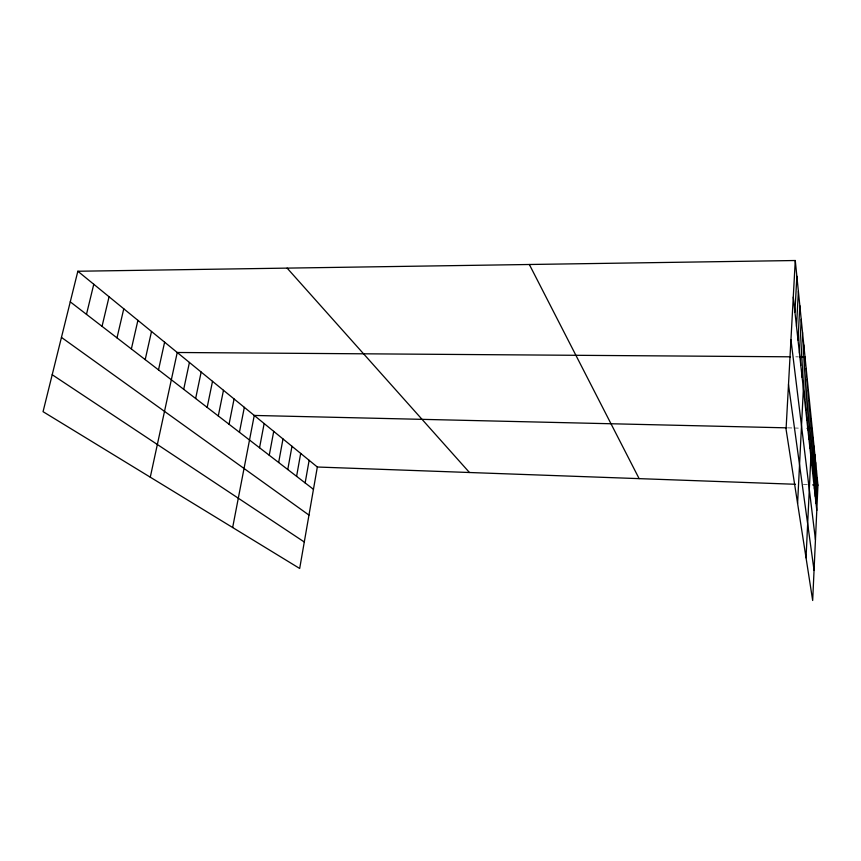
<?xml version="1.0" encoding="UTF-8"?>
<svg xmlns="http://www.w3.org/2000/svg" width="861" height="861" viewBox="0 0 861 861"><rect width="100%" height="100%" fill="white"/><g stroke="black" fill="none" stroke-linecap="round" stroke-linejoin="round"><path stroke-width="0.65" stroke-dasharray="4.3 3.23" d="M795.779 356.841L798.416 356.863M787.514 427.863L792.712 427.982M794.014 428.014L799.223 428.132M803.388 484.571L807.36 484.711"/><path stroke-width="1.29" d="M815.249 496.41L816.454 470.31M816.034 503.524L817.218 477.833M795.273 260.517L817.95 485.098L812.676 600.483L786.061 429.219L795.273 260.517L77.845 271.247L43.05 411.676L299.682 568.475L317.332 467.017L77.845 271.247M806.036 557.777L812.224 428.434L807.026 428.315M811.815 465.252L813.139 437.442M812.719 473.475L814.011 446.106M813.591 481.396L814.861 454.468M814.441 489.026L815.668 462.529M805.745 410.202L807.274 379.421M806.854 420.254L808.35 390.001M807.919 429.908L809.372 400.171M808.942 439.185L810.362 409.954M809.932 448.118L811.31 419.372M802.129 377.419L803.797 344.927M797.587 503.384L805.003 356.906L799.729 356.874M804.594 399.73L806.165 368.4M798.018 340.052L799.826 305.644M799.449 353.075L801.214 319.334M800.816 365.516L802.527 332.411M794.929 312.091L796.866 276.284M796.511 326.405L798.384 291.309M305.149 482.924L309.142 460.312M296.593 476.327L300.693 453.403M287.768 469.525L291.976 446.289M278.652 462.497L282.989 438.938M269.256 455.254L273.723 431.361M259.548 447.763L264.144 423.537M232.653 527.524L254.253 415.443L786.211 427.831M239.444 432.276L244.33 407.339M229.048 424.258L234.074 398.955M218.285 415.96L223.473 390.291M207.167 407.382L212.516 381.326M195.641 398.503L201.162 372.049M183.705 389.301L189.42 362.449M150.277 477.198L177.237 352.493L790.506 356.809M158.51 369.886L164.612 342.172M145.197 359.618L151.514 331.463M131.367 348.953L137.911 320.346M116.999 337.878L123.769 308.787M102.039 326.351L109.067 296.776M86.477 314.351L93.774 284.27M317.332 467.017L795.456 484.28M812.655 484.904L817.95 485.098M52.209 374.729L304.288 542M61.454 337.394L308.97 515.093M70.258 301.845L313.458 489.328M287.133 268.115L469.46 472.506M529.343 264.488L639.131 478.641M788.493 384.587L814.054 570.305M790.947 339.664L815.453 539.686M793.272 297.067L816.798 510.401"/></g></svg>
